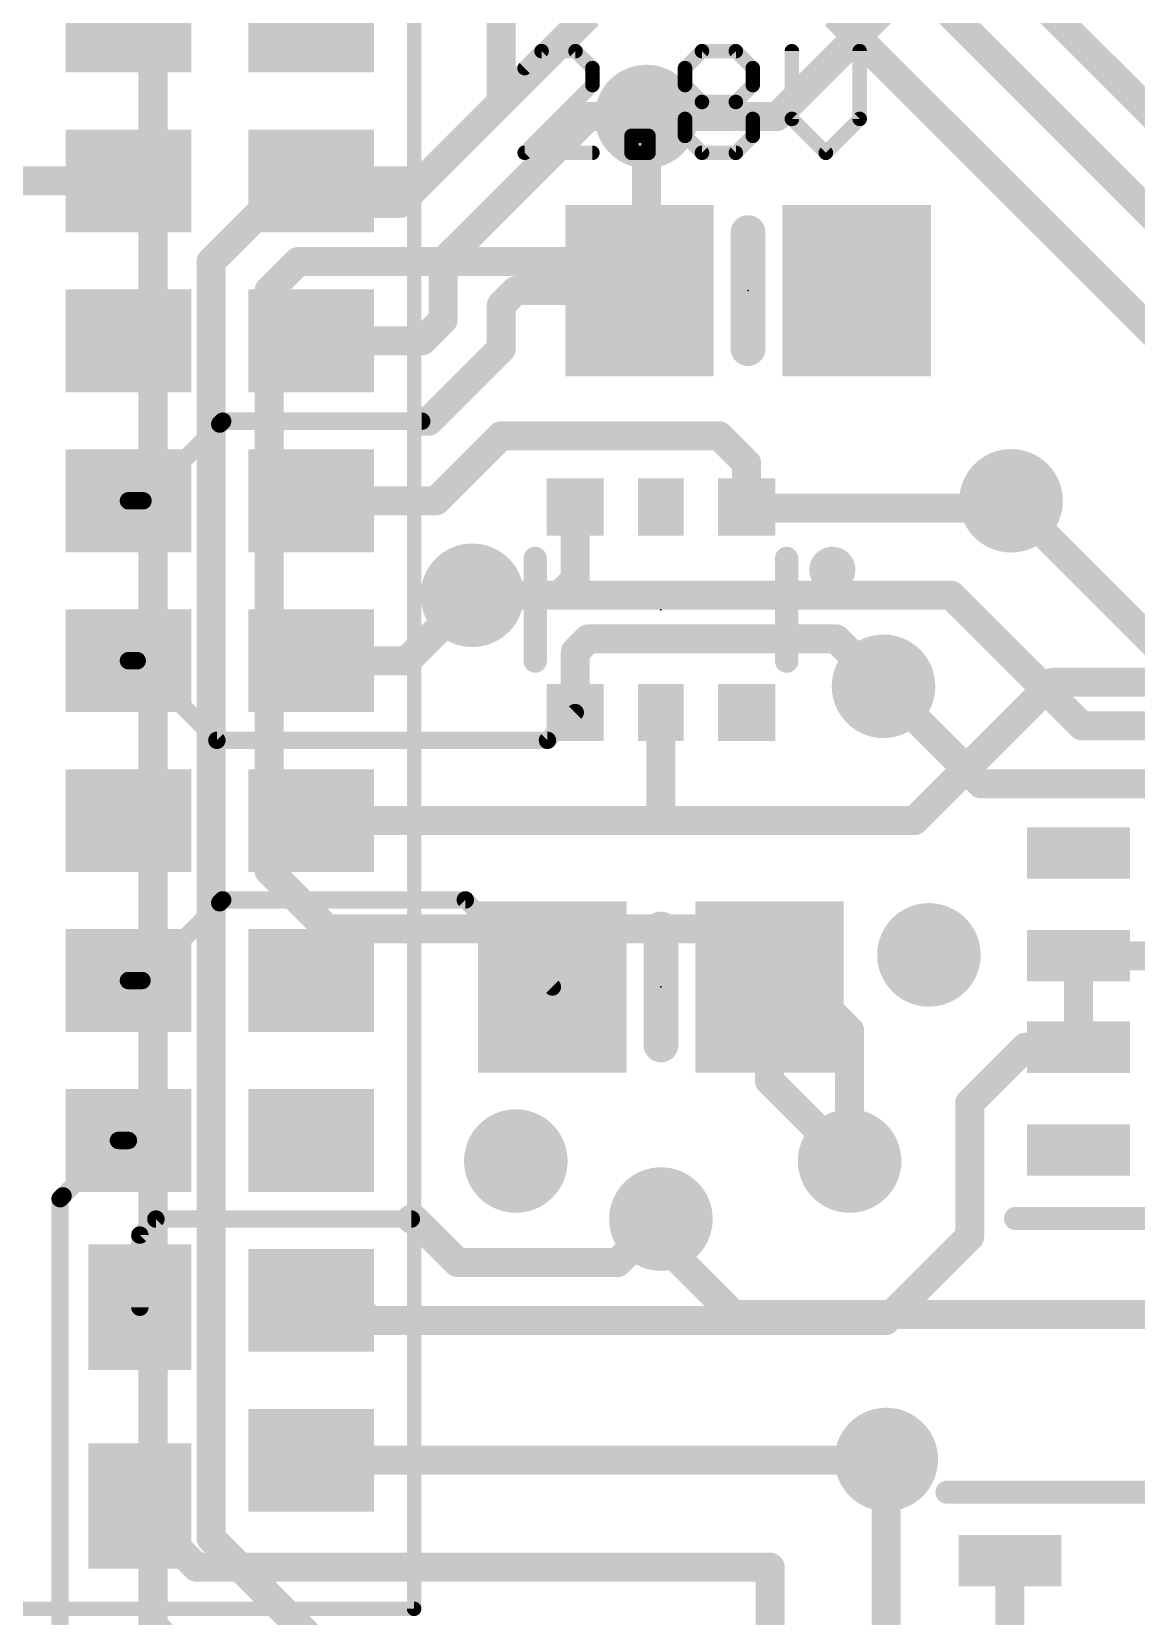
# Model space of a CAD drawing. Extents: x -0.1 to 68.7, y -0.1 to 53.5.
# Drawn here: x 22.43 to 32.1, y 21.16 to 35.03 of the extents above; entities that cross this region are included whole.
import ezdxf

# ---------------------------------------------------------------- set-up
doc = ezdxf.new("R2010")
doc.units = 0
for name, color, linetype in [('1', 12, 'CONTINUOUS'), ('16', 132, 'CONTINUOUS'), ('18', 110, 'CONTINUOUS'), ('21', 40, 'CONTINUOUS'), ('23', 53, 'CONTINUOUS')]:
    doc.layers.add(name, color=color, linetype=linetype)

# ---------------------------------------------------------------- blocks, each defined once
blk = doc.blocks.new('RECT')
blk.add_solid([(-0.5, -0.5), (0.5, -0.5), (-0.5, 0.5), (0.5, 0.5)])
blk = doc.blocks.new('ROUNDV')
at = {"const_width": 0.5}
blk.add_lwpolyline([(0, -0.25, 1), (0, 0.25, 1), (0, -0.25)], format="xyb", dxfattribs=at)

msp = doc.modelspace()

# ---------------------------------------------------------------- linework, layer by layer
at = {"layer": '1'}
for points, const_width in [([(28.956, 34.29), (31.75, 37.084)], 0.254), ([(26.543, 34.417), (26.543, 35.179)], 0.254), ([(25.852, 33.726), (26.543, 34.417)], 0.254), ([(26.924, 33.909), (27.305, 34.29)], 0.254), ([(27.305, 34.29), (27.813, 34.29)], 0.254), ([(27.813, 34.29), (28.956, 34.29)], 0.254), ([(26.035, 33.02), (26.924, 33.909)], 0.254), ([(23.28, 33.726), (21.18, 33.726)], 0.254), ([(24.88, 33.726), (25.852, 33.726)], 0.254), ([(26.035, 32.512), (26.035, 33.02)], 0.254), ([(26.543, 32.639), (26.67, 32.766)], 0.254), ([(26.67, 32.766), (27.752, 32.766)], 0.254), ([(26.543, 32.258), (26.543, 32.639)], 0.254), ([(25.849, 32.326), (26.035, 32.512)], 0.254), ([(24.88, 32.326), (25.849, 32.326)], 0.254), ([(25.908, 31.623), (26.543, 32.258)], 0.254), ([(23.4076, 30.926), (24.0792, 31.5976)], 0.1524), ([(24.0792, 31.5976), (24.1046, 31.623)], 0.1524), ([(24.1046, 31.623), (25.847, 31.623)], 0.1524), ([(25.847, 31.623), (25.908, 31.623)], 0.254), ([(25.973, 30.926), (26.543, 31.496)], 0.254), ([(26.543, 31.496), (28.448, 31.496)], 0.254), ([(28.448, 31.496), (28.69, 31.254)], 0.254), ([(28.69, 30.872), (28.69, 31.254)], 0.254), ([(23.28, 30.926), (23.4076, 30.926)], 0.1524), ([(24.88, 30.926), (25.973, 30.926)], 0.254), ([(27.19, 30.872), (27.19, 30.238)], 0.254), ([(28.701, 30.861), (28.69, 30.872)], 0.254), ([(28.701, 30.861), (30.939, 30.861)], 0.254), ([(30.939, 30.861), (31.004, 30.926)], 0.254), ([(27.051, 30.099), (27.19, 30.238)], 0.254), ([(25.716, 29.526), (26.289, 30.099)], 0.254), ([(27.051, 30.099), (26.289, 30.099)], 0.254), ([(27.19, 29.603), (27.305, 29.718)], 0.254), ([(29.472, 29.718), (27.305, 29.718)], 0.254), ([(29.472, 29.718), (29.888, 29.302)], 0.254), ([(27.19, 29.072), (27.19, 29.603)], 0.254), ([(23.28, 29.526), (23.3568, 29.526)], 0.1524), ([(23.3568, 29.526), (24.0538, 28.829)], 0.1524), ([(24.88, 29.526), (25.716, 29.526)], 0.254), ([(30.158, 28.126), (31.369, 29.337)], 0.254), ([(40.005, 29.337), (31.369, 29.337)], 0.254), ([(26.947, 28.829), (27.19, 29.072)], 0.1524), ([(27.94, 29.072), (27.94, 28.126)], 0.254), ([(24.0538, 28.829), (26.947, 28.829)], 0.1524), ([(24.88, 28.126), (27.94, 28.126)], 0.254), ([(27.94, 28.126), (30.158, 28.126)], 0.254), ([(23.3986, 26.726), (24.0792, 27.4066)], 0.1524), ([(24.0792, 27.4066), (24.1046, 27.432)], 0.1524), ([(24.1046, 27.432), (26.228, 27.432)], 0.1524), ([(26.228, 27.432), (26.99, 26.67)], 0.1524), ([(31.594, 26.943), (33.294, 26.943)], 0.254), ([(31.594, 26.143), (31.594, 26.943)], 0.254), ([(23.28, 26.726), (23.3986, 26.726)], 0.1524), ([(28.89, 26.67), (28.89, 25.847)], 0.254), ([(30.642, 25.654), (31.131, 26.143)], 0.254), ([(31.594, 26.143), (31.131, 26.143)], 0.254), ([(28.89, 25.847), (29.591, 25.146)], 0.254), ([(30.642, 24.484), (30.642, 25.654)], 0.254), ([(23.1924, 25.326), (22.7076, 24.8412)], 0.1524), ([(23.28, 25.326), (23.1924, 25.326)], 0.1524), ([(22.7076, 24.8412), (22.6822, 24.8158)], 0.1524), ([(22.6822, 24.8158), (22.6822, 21.0058)], 0.1524), ([(23.38, 24.4976), (23.5204, 24.638)], 0.1524), ([(23.5204, 24.638), (25.7556, 24.638)], 0.1524), ([(25.7556, 24.638), (25.781, 24.638)], 0.254), ([(25.781, 24.638), (26.162, 24.257)], 0.254), ([(27.559, 24.257), (27.94, 24.638)], 0.254), ([(23.38, 23.866), (23.38, 24.4976)], 0.1524), ([(29.907, 23.749), (30.642, 24.484)], 0.254), ([(26.162, 24.257), (27.559, 24.257)], 0.254), ([(24.88, 23.926), (25.223, 23.926)], 0.254), ([(25.223, 23.926), (25.4, 23.749)], 0.254), ([(25.4, 23.749), (29.907, 23.749)], 0.254), ([(24.88, 22.526), (29.605, 22.526)], 0.254), ([(29.612, 22.533), (29.605, 22.526)], 0.254), ([(29.912, 22.533), (29.612, 22.533)], 0.254), ([(23.38, 22.126), (23.38, 22.086)], 0.254), ([(23.38, 22.086), (23.876, 21.59)], 0.254), ([(23.876, 21.59), (28.896, 21.59)], 0.254), ([(28.896, 21.59), (28.896, 20.755)], 0.254), ([(30.994, 20.747), (30.994, 21.647)], 0.254)]:
    msp.add_lwpolyline(points, dxfattribs=dict(at, const_width=const_width))
for points, const_width in [([(26.5879, 34.3721, 1), (26.4981, 34.4619)], 0.127), ([(26.4795, 34.417, 1), (26.6065, 34.417)], 0.127), ([(27.305, 34.3535, 1), (27.305, 34.2265)], 0.127), ([(27.3499, 34.2451, 1), (27.2601, 34.3349)], 0.127), ([(27.813, 34.3535, 1), (27.813, 34.2265)], 0.127), ([(27.813, 34.2265, 1), (27.813, 34.3535)], 0.127), ([(28.956, 34.2265, 1), (28.956, 34.3535)], 0.127), ([(28.9111, 34.3349, 1), (29.0009, 34.2451)], 0.127), ([(26.8791, 33.9539, 1), (26.9689, 33.8641)], 0.127), ([(26.9689, 33.8641, 1), (26.8791, 33.9539)], 0.127), ([(23.28, 33.6625, 1), (23.28, 33.7895)], 0.127), ([(24.88, 33.7895, 1), (24.88, 33.6625)], 0.127), ([(25.852, 33.6625, 1), (25.852, 33.7895)], 0.127), ([(25.8071, 33.7709, 1), (25.8969, 33.6811)], 0.127), ([(26.0985, 33.02, 1), (25.9715, 33.02)], 0.127), ([(25.9901, 33.0649, 1), (26.0799, 32.9751)], 0.127), ([(26.67, 32.8295, 1), (26.67, 32.7025)], 0.127), ([(26.7149, 32.7211, 1), (26.6251, 32.8109)], 0.127), ([(27.752, 32.7025, 1), (27.752, 32.8295)], 0.127), ([(26.6065, 32.639, 1), (26.4795, 32.639)], 0.127), ([(26.4981, 32.6839, 1), (26.5879, 32.5941)], 0.127), ([(26.0799, 32.4671, 1), (25.9901, 32.5569)], 0.127), ([(25.9715, 32.512, 1), (26.0985, 32.512)], 0.127), ([(24.88, 32.3895, 1), (24.88, 32.2625)], 0.127), ([(25.8041, 32.3709, 1), (25.8939, 32.2811)], 0.127), ([(25.849, 32.2625, 1), (25.849, 32.3895)], 0.127), ([(26.5879, 32.2131, 1), (26.4981, 32.3029)], 0.127), ([(26.4795, 32.258, 1), (26.6065, 32.258)], 0.127), ([(24.0523, 31.6245, 1), (24.1061, 31.5707)], 0.0762), ([(24.1061, 31.5707, 1), (24.0523, 31.6245)], 0.0762), ([(24.1046, 31.6611, 1), (24.1046, 31.5849)], 0.0762), ([(24.1315, 31.5961, 1), (24.0777, 31.6499)], 0.0762), ([(25.847, 31.6865, 1), (25.847, 31.5595)], 0.127), ([(25.8631, 31.6679, 1), (25.9529, 31.5781)], 0.127), ([(25.847, 31.5849, 1), (25.847, 31.6611)], 0.0762), ([(25.908, 31.5595, 1), (25.908, 31.6865)], 0.127), ([(26.543, 31.5595, 1), (26.543, 31.4325)], 0.127), ([(26.5879, 31.4511, 1), (26.4981, 31.5409)], 0.127), ([(28.4929, 31.5409, 1), (28.4031, 31.4511)], 0.127), ([(28.448, 31.4325, 1), (28.448, 31.5595)], 0.127), ([(28.7535, 31.254, 1), (28.6265, 31.254)], 0.127), ([(28.6451, 31.2091, 1), (28.7349, 31.2989)], 0.127), ([(23.28, 30.9641, 1), (23.28, 30.8879)], 0.0762), ([(23.3807, 30.9529, 1), (23.4345, 30.8991)], 0.0762), ([(23.4076, 30.8879, 1), (23.4076, 30.9641)], 0.0762), ([(24.88, 30.9895, 1), (24.88, 30.8625)], 0.127), ([(25.9281, 30.9709, 1), (26.0179, 30.8811)], 0.127), ([(25.973, 30.8625, 1), (25.973, 30.9895)], 0.127), ([(27.2535, 30.872, 1), (27.1265, 30.872)], 0.127), ([(28.7349, 30.9169, 1), (28.6451, 30.8271)], 0.127), ([(28.6265, 30.872, 1), (28.7535, 30.872)], 0.127), ([(28.701, 30.9245, 1), (28.701, 30.7975)], 0.127), ([(28.6561, 30.8161, 1), (28.7459, 30.9059)], 0.127), ([(30.8941, 30.9059, 1), (30.9839, 30.8161)], 0.127), ([(30.939, 30.7975, 1), (30.939, 30.9245)], 0.127), ([(31.0489, 30.8811, 1), (30.9591, 30.9709)], 0.127), ([(27.1265, 30.238, 1), (27.2535, 30.238)], 0.127), ([(27.2349, 30.1931, 1), (27.1451, 30.2829)], 0.127), ([(26.289, 30.1625, 1), (26.289, 30.0355)], 0.127), ([(26.3339, 30.0541, 1), (26.2441, 30.1439)], 0.127), ([(27.0061, 30.1439, 1), (27.0959, 30.0541)], 0.127), ([(27.051, 30.0355, 1), (27.051, 30.1625)], 0.127), ([(27.305, 29.7815, 1), (27.305, 29.6545)], 0.127), ([(27.3499, 29.6731, 1), (27.2601, 29.7629)], 0.127), ([(29.5169, 29.7629, 1), (29.4271, 29.6731)], 0.127), ([(29.472, 29.6545, 1), (29.472, 29.7815)], 0.127), ([(27.2535, 29.603, 1), (27.1265, 29.603)], 0.127), ([(27.1451, 29.6479, 1), (27.2349, 29.5581)], 0.127), ([(23.28, 29.5641, 1), (23.28, 29.4879)], 0.0762), ([(23.3837, 29.5529, 1), (23.3299, 29.4991)], 0.0762), ([(23.3568, 29.4879, 1), (23.3568, 29.5641)], 0.0762), ([(24.88, 29.5895, 1), (24.88, 29.4625)], 0.127), ([(25.6711, 29.5709, 1), (25.7609, 29.4811)], 0.127), ([(25.716, 29.4625, 1), (25.716, 29.5895)], 0.127), ([(29.8431, 29.2571, 1), (29.9329, 29.3469)], 0.127), ([(31.369, 29.4005, 1), (31.369, 29.2735)], 0.127), ([(31.4139, 29.2921, 1), (31.3241, 29.3819)], 0.127), ([(27.1265, 29.072, 1), (27.2535, 29.072)], 0.127), ([(27.2169, 29.0451, 1), (27.1631, 29.0989)], 0.0762), ([(28.0035, 29.072, 1), (27.8765, 29.072)], 0.127), ([(24.0538, 28.8671, 1), (24.0538, 28.7909)], 0.0762), ([(24.0269, 28.8021, 1), (24.0807, 28.8559)], 0.0762), ([(26.9201, 28.8559, 1), (26.9739, 28.8021)], 0.0762), ([(26.947, 28.7909, 1), (26.947, 28.8671)], 0.0762), ([(24.88, 28.1895, 1), (24.88, 28.0625)], 0.127), ([(27.94, 28.1895, 1), (27.94, 28.0625)], 0.127), ([(27.8765, 28.126, 1), (28.0035, 28.126)], 0.127), ([(27.94, 28.0625, 1), (27.94, 28.1895)], 0.127), ([(30.1131, 28.1709, 1), (30.2029, 28.0811)], 0.127), ([(30.158, 28.0625, 1), (30.158, 28.1895)], 0.127), ([(24.0523, 27.4335, 1), (24.1061, 27.3797)], 0.0762), ([(24.1061, 27.3797, 1), (24.0523, 27.4335)], 0.0762), ([(24.1046, 27.4701, 1), (24.1046, 27.3939)], 0.0762), ([(24.1315, 27.4051, 1), (24.0777, 27.4589)], 0.0762), ([(26.2549, 27.4589, 1), (26.2011, 27.4051)], 0.0762), ([(26.228, 27.3939, 1), (26.228, 27.4701)], 0.0762), ([(31.594, 27.0065, 1), (31.594, 26.8795)], 0.127), ([(31.6575, 26.943, 1), (31.5305, 26.943)], 0.127), ([(23.28, 26.7641, 1), (23.28, 26.6879)], 0.0762), ([(23.3717, 26.7529, 1), (23.4255, 26.6991)], 0.0762), ([(23.3986, 26.6879, 1), (23.3986, 26.7641)], 0.0762), ([(28.9535, 26.67, 1), (28.8265, 26.67)], 0.127), ([(26.9631, 26.6431, 1), (27.0169, 26.6969)], 0.0762), ([(31.131, 26.2065, 1), (31.131, 26.0795)], 0.127), ([(31.1759, 26.0981, 1), (31.0861, 26.1879)], 0.127), ([(31.594, 26.0795, 1), (31.594, 26.2065)], 0.127), ([(31.5305, 26.143, 1), (31.6575, 26.143)], 0.127), ([(28.9349, 25.8919, 1), (28.8451, 25.8021)], 0.127), ([(28.8265, 25.847, 1), (28.9535, 25.847)], 0.127), ([(30.7055, 25.654, 1), (30.5785, 25.654)], 0.127), ([(30.5971, 25.6989, 1), (30.6869, 25.6091)], 0.127), ([(23.1924, 25.3641, 1), (23.1924, 25.2879)], 0.0762), ([(23.2193, 25.2991, 1), (23.1655, 25.3529)], 0.0762), ([(23.28, 25.2879, 1), (23.28, 25.3641)], 0.0762), ([(29.5461, 25.1011, 1), (29.6359, 25.1909)], 0.127), ([(22.7203, 24.8158, 1), (22.6441, 24.8158)], 0.0762), ([(22.6553, 24.8427, 1), (22.7091, 24.7889)], 0.0762), ([(22.6807, 24.8681, 1), (22.7345, 24.8143)], 0.0762), ([(22.7345, 24.8143, 1), (22.6807, 24.8681)], 0.0762), ([(23.5204, 24.6761, 1), (23.5204, 24.5999)], 0.0762), ([(23.5473, 24.6111, 1), (23.4935, 24.6649)], 0.0762), ([(25.7556, 24.7015, 1), (25.7556, 24.5745)], 0.127), ([(25.8259, 24.6829, 1), (25.7361, 24.5931)], 0.127), ([(25.781, 24.5745, 1), (25.781, 24.7015)], 0.127), ([(25.7556, 24.5999, 1), (25.7556, 24.6761)], 0.0762), ([(27.9849, 24.5931, 1), (27.8951, 24.6829)], 0.127), ([(23.4181, 24.4976, 1), (23.3419, 24.4976)], 0.0762), ([(23.3531, 24.5245, 1), (23.4069, 24.4707)], 0.0762), ([(30.6869, 24.4391, 1), (30.5971, 24.5289)], 0.127), ([(30.5785, 24.484, 1), (30.7055, 24.484)], 0.127), ([(26.162, 24.3205, 1), (26.162, 24.1935)], 0.127), ([(26.1171, 24.2121, 1), (26.2069, 24.3019)], 0.127), ([(27.5141, 24.3019, 1), (27.6039, 24.2121)], 0.127), ([(27.559, 24.1935, 1), (27.559, 24.3205)], 0.127), ([(24.88, 23.9895, 1), (24.88, 23.8625)], 0.127), ([(25.2679, 23.9709, 1), (25.1781, 23.8811)], 0.127), ([(25.223, 23.8625, 1), (25.223, 23.9895)], 0.127), ([(23.3419, 23.866, 1), (23.4181, 23.866)], 0.0762), ([(25.4, 23.8125, 1), (25.4, 23.6855)], 0.127), ([(29.907, 23.6855, 1), (29.907, 23.8125)], 0.127), ([(25.3551, 23.7041, 1), (25.4449, 23.7939)], 0.127), ([(29.8621, 23.7939, 1), (29.9519, 23.7041)], 0.127), ([(24.88, 22.5895, 1), (24.88, 22.4625)], 0.127), ([(29.5601, 22.5709, 1), (29.6499, 22.4811)], 0.127), ([(29.612, 22.5965, 1), (29.612, 22.4695)], 0.127), ([(29.6569, 22.4881, 1), (29.5671, 22.5779)], 0.127), ([(29.605, 22.4625, 1), (29.605, 22.5895)], 0.127), ([(29.912, 22.4695, 1), (29.912, 22.5965)], 0.127), ([(23.4435, 22.126, 1), (23.3165, 22.126)], 0.127), ([(23.4249, 22.1309, 1), (23.3351, 22.0411)], 0.127), ([(23.3165, 22.086, 1), (23.4435, 22.086)], 0.127), ([(23.876, 21.6535, 1), (23.876, 21.5265)], 0.127), ([(23.8311, 21.5451, 1), (23.9209, 21.6349)], 0.127), ([(28.9595, 21.59, 1), (28.8325, 21.59)], 0.127), ([(28.896, 21.5265, 1), (28.896, 21.6535)], 0.127), ([(31.0575, 21.647, 1), (30.9305, 21.647)], 0.127)]:
    msp.add_lwpolyline(points, format="xyb", dxfattribs=dict(at, const_width=const_width))
at = {"layer": '16', "const_width": 0.254}
for points in [[(27.178, 38.481), (34.671, 30.988)], [(33.528, 33.02), (28.067, 38.481)], [(23.495, 21.082), (23.495, 36.576)], [(25.654, 33.528), (27.305, 35.179)], [(29.464, 35.179), (34.671, 29.972)], [(27.813, 33.274), (27.813, 34.29)], [(24.003, 33.02), (24.511, 33.528)], [(24.511, 33.528), (25.654, 33.528)], [(27.559, 33.02), (27.813, 33.274)], [(24.003, 21.844), (24.003, 33.02)], [(24.511, 32.766), (24.765, 33.02)], [(24.765, 33.02), (27.559, 33.02)], [(24.511, 27.686), (24.511, 32.766)], [(32.466, 29.464), (31.004, 30.926)], [(30.48, 30.099), (26.289, 30.099)], [(31.623, 28.956), (30.48, 30.099)], [(30.742, 28.448), (29.888, 29.302)], [(51.181, 28.956), (31.623, 28.956)], [(52.07, 28.448), (30.742, 28.448)], [(25.019, 27.178), (24.511, 27.686)], [(28.702, 27.178), (25.019, 27.178)], [(29.591, 26.289), (28.702, 27.178)], [(29.591, 25.146), (29.591, 26.289)], [(27.94, 24.438), (27.94, 24.638)], [(28.575, 23.803), (27.94, 24.438)], [(28.575, 23.803), (32.609, 23.803)], [(29.912, 22.533), (29.912, 19.939)], [(25.146, 20.701), (24.003, 21.844)], [(23.876, 20.701), (23.495, 21.082)]]:
    msp.add_lwpolyline(points, dxfattribs=at)
at = {"layer": '16', "const_width": 0.127}
for points in [[(27.8765, 34.29, 1), (27.7495, 34.29)], [(24.511, 33.5915, 1), (24.511, 33.4645)], [(24.5559, 33.4831, 1), (24.4661, 33.5729)], [(25.6091, 33.5729, 1), (25.6989, 33.4831)], [(25.654, 33.4645, 1), (25.654, 33.5915)], [(27.7495, 33.274, 1), (27.8765, 33.274)], [(27.8579, 33.2291, 1), (27.7681, 33.3189)], [(24.0665, 33.02, 1), (23.9395, 33.02)], [(23.9581, 33.0649, 1), (24.0479, 32.9751)], [(24.765, 33.0835, 1), (24.765, 32.9565)], [(24.8099, 32.9751, 1), (24.7201, 33.0649)], [(27.5141, 33.0649, 1), (27.6039, 32.9751)], [(27.559, 32.9565, 1), (27.559, 33.0835)], [(24.5745, 32.766, 1), (24.4475, 32.766)], [(24.4661, 32.8109, 1), (24.5559, 32.7211)], [(31.0489, 30.9709, 1), (30.9591, 30.8811)], [(26.289, 30.1625, 1), (26.289, 30.0355)], [(30.5249, 30.1439, 1), (30.4351, 30.0541)], [(30.48, 30.0355, 1), (30.48, 30.1625)], [(29.9329, 29.3469, 1), (29.8431, 29.2571)], [(31.623, 29.0195, 1), (31.623, 28.8925)], [(31.5781, 28.9111, 1), (31.6679, 29.0009)], [(30.742, 28.5115, 1), (30.742, 28.3845)], [(30.6971, 28.4031, 1), (30.7869, 28.4929)], [(24.5559, 27.7309, 1), (24.4661, 27.6411)], [(24.4475, 27.686, 1), (24.5745, 27.686)], [(25.019, 27.2415, 1), (25.019, 27.1145)], [(24.9741, 27.1331, 1), (25.0639, 27.2229)], [(28.7469, 27.2229, 1), (28.6571, 27.1331)], [(28.702, 27.1145, 1), (28.702, 27.2415)], [(29.6545, 26.289, 1), (29.5275, 26.289)], [(29.5461, 26.2441, 1), (29.6359, 26.3339)], [(29.5275, 25.146, 1), (29.6545, 25.146)], [(28.0035, 24.638, 1), (27.8765, 24.638)], [(27.9849, 24.4829, 1), (27.8951, 24.3931)], [(27.8765, 24.438, 1), (28.0035, 24.438)], [(28.575, 23.8665, 1), (28.575, 23.7395)], [(28.5301, 23.7581, 1), (28.6199, 23.8479)], [(29.9755, 22.533, 1), (29.8485, 22.533)], [(24.0479, 21.8889, 1), (23.9581, 21.7991)], [(23.9395, 21.844, 1), (24.0665, 21.844)], [(23.5399, 21.1269, 1), (23.4501, 21.0371)]]:
    msp.add_lwpolyline(points, format="xyb", dxfattribs=at)
at = {"layer": '21'}
for points, const_width in [([(25.78, 39.226), (25.78, 21.226)], 0.127), ([(26.8956, 34.8623), (26.7473, 34.714)], 0.127), ([(27.1922, 34.8623), (26.8956, 34.8623)], 0.127), ([(27.3405, 34.714), (27.1922, 34.8623)], 0.127), ([(28.1506, 34.714), (28.2989, 34.8623)], 0.127), ([(28.2989, 34.8623), (28.5955, 34.8623)], 0.127), ([(28.5955, 34.8623), (28.7438, 34.714)], 0.127), ([(29.0861, 34.8623), (29.0861, 34.2691)], 0.127), ([(29.6793, 34.2691), (29.6793, 34.8623)], 0.127), ([(27.3405, 34.5657), (27.3405, 34.714)], 0.127), ([(28.1506, 34.5657), (28.1506, 34.714)], 0.127), ([(28.7438, 34.714), (28.7438, 34.5657)], 0.127), ([(26.7473, 33.9725), (27.3405, 34.5657)], 0.127), ([(28.2989, 34.4174), (28.1506, 34.5657)], 0.127), ([(28.7438, 34.5657), (28.5955, 34.4174)], 0.127), ([(28.1506, 34.2691), (28.2989, 34.4174)], 0.127), ([(28.2989, 34.4174), (28.5955, 34.4174)], 0.127), ([(28.5955, 34.4174), (28.7438, 34.2691)], 0.127), ([(28.1506, 34.1208), (28.1506, 34.2691)], 0.127), ([(28.7438, 34.2691), (28.7438, 34.1208)], 0.127), ([(29.0861, 34.2691), (29.3827, 33.9725)], 0.127), ([(29.3827, 33.9725), (29.6793, 34.2691)], 0.127), ([(27.6829, 33.9725), (27.6829, 34.1208)], 0.127), ([(27.6829, 34.1208), (27.8312, 34.1208)], 0.127), ([(27.8312, 34.1208), (27.8312, 33.9725)], 0.127), ([(28.2989, 33.9725), (28.1506, 34.1208)], 0.127), ([(28.7438, 34.1208), (28.5955, 33.9725)], 0.127), ([(27.3405, 33.9725), (26.7473, 33.9725)], 0.127), ([(27.8312, 33.9725), (27.6829, 33.9725)], 0.127), ([(28.5955, 33.9725), (28.2989, 33.9725)], 0.127), ([(28.702, 33.274), (28.702, 32.258)], 0.3048), ([(26.84, 29.522), (26.84, 30.422)], 0.2032), ([(29.04, 29.522), (29.04, 30.422)], 0.2032), ([(31.044, 28.443), (33.844, 28.443)], 0.2032), ([(27.94, 26.162), (27.94, 27.178)], 0.3048), ([(33.844, 24.643), (31.044, 24.643)], 0.2032), ([(30.444, 22.247), (33.244, 22.247)], 0.2032), ([(25.78, 21.226), (9.78, 21.226)], 0.127)]:
    msp.add_lwpolyline(points, dxfattribs=dict(at, const_width=const_width))
for points, const_width in [([(26.8956, 34.894, 1), (26.8956, 34.8305)], 0.0635), ([(26.9181, 34.8398, 1), (26.8732, 34.8847)], 0.0635), ([(27.2147, 34.8847, 1), (27.1698, 34.8398)], 0.0635), ([(27.1922, 34.8305, 1), (27.1922, 34.894)], 0.0635), ([(28.2989, 34.894, 1), (28.2989, 34.8305)], 0.0635), ([(28.3214, 34.8398, 1), (28.2765, 34.8847)], 0.0635), ([(28.618, 34.8847, 1), (28.573, 34.8398)], 0.0635), ([(28.5955, 34.8305, 1), (28.5955, 34.894)], 0.0635), ([(29.1179, 34.8623, 1), (29.0544, 34.8623)], 0.0635), ([(29.7111, 34.8623, 1), (29.6476, 34.8623)], 0.0635), ([(26.7249, 34.7364, 1), (26.7698, 34.6915)], 0.0635), ([(27.3723, 34.714, 1), (27.3088, 34.714)], 0.0635), ([(27.3181, 34.6915, 1), (27.363, 34.7364)], 0.0635), ([(28.1824, 34.714, 1), (28.1189, 34.714)], 0.0635), ([(28.1282, 34.7364, 1), (28.1731, 34.6915)], 0.0635), ([(28.7755, 34.714, 1), (28.712, 34.714)], 0.0635), ([(28.7213, 34.6915, 1), (28.7662, 34.7364)], 0.0635), ([(27.3088, 34.5657, 1), (27.3723, 34.5657)], 0.0635), ([(27.363, 34.5432, 1), (27.3181, 34.5881)], 0.0635), ([(28.1189, 34.5657, 1), (28.1824, 34.5657)], 0.0635), ([(28.1731, 34.5881, 1), (28.1282, 34.5432)], 0.0635), ([(28.712, 34.5657, 1), (28.7755, 34.5657)], 0.0635), ([(28.7662, 34.5432, 1), (28.7213, 34.5881)], 0.0635), ([(28.2989, 34.4491, 1), (28.2989, 34.3856)], 0.0635), ([(28.3214, 34.3949, 1), (28.2765, 34.4398)], 0.0635), ([(28.2765, 34.3949, 1), (28.3214, 34.4398)], 0.0635), ([(28.618, 34.4398, 1), (28.573, 34.3949)], 0.0635), ([(28.573, 34.4398, 1), (28.618, 34.3949)], 0.0635), ([(28.5955, 34.3856, 1), (28.5955, 34.4491)], 0.0635), ([(28.1824, 34.2691, 1), (28.1189, 34.2691)], 0.0635), ([(28.1282, 34.2915, 1), (28.1731, 34.2466)], 0.0635), ([(28.7755, 34.2691, 1), (28.712, 34.2691)], 0.0635), ([(28.7213, 34.2466, 1), (28.7662, 34.2915)], 0.0635), ([(29.1086, 34.2915, 1), (29.0637, 34.2466)], 0.0635), ([(29.0544, 34.2691, 1), (29.1179, 34.2691)], 0.0635), ([(29.6476, 34.2691, 1), (29.7111, 34.2691)], 0.0635), ([(29.7018, 34.2466, 1), (29.6569, 34.2915)], 0.0635), ([(27.7146, 34.1208, 1), (27.6511, 34.1208)], 0.0635), ([(27.6829, 34.1525, 1), (27.6829, 34.089)], 0.0635), ([(27.8629, 34.1208, 1), (27.7994, 34.1208)], 0.0635), ([(27.8312, 34.089, 1), (27.8312, 34.1525)], 0.0635), ([(28.1189, 34.1208, 1), (28.1824, 34.1208)], 0.0635), ([(28.1731, 34.1432, 1), (28.1282, 34.0983)], 0.0635), ([(28.712, 34.1208, 1), (28.7755, 34.1208)], 0.0635), ([(28.7662, 34.0983, 1), (28.7213, 34.1432)], 0.0635), ([(26.7473, 34.0043, 1), (26.7473, 33.9408)], 0.0635), ([(26.7249, 33.995, 1), (26.7698, 33.95)], 0.0635), ([(27.3405, 33.9408, 1), (27.3405, 34.0043)], 0.0635), ([(27.6829, 34.0043, 1), (27.6829, 33.9408)], 0.0635), ([(27.6511, 33.9725, 1), (27.7146, 33.9725)], 0.0635), ([(27.7994, 33.9725, 1), (27.8629, 33.9725)], 0.0635), ([(27.8312, 33.9408, 1), (27.8312, 34.0043)], 0.0635), ([(28.2989, 34.0043, 1), (28.2989, 33.9408)], 0.0635), ([(28.2765, 33.95, 1), (28.3214, 33.995)], 0.0635), ([(28.573, 33.995, 1), (28.618, 33.95)], 0.0635), ([(28.5955, 33.9408, 1), (28.5955, 34.0043)], 0.0635), ([(29.3603, 33.995, 1), (29.4052, 33.95)], 0.0635), ([(29.3603, 33.95, 1), (29.4052, 33.995)], 0.0635), ([(28.7782, 33.274, 1), (28.6258, 33.274)], 0.1524), ([(28.6258, 32.258, 1), (28.7782, 32.258)], 0.1524), ([(26.8908, 30.422, 1), (26.7892, 30.422)], 0.1016), ([(29.0908, 30.422, 1), (28.9892, 30.422)], 0.1016), ([(29.44, 30.222, 1), (29.44, 30.422, 1), (29.44, 30.222)], 0.2032), ([(26.7892, 29.522, 1), (26.8908, 29.522)], 0.1016), ([(28.9892, 29.522, 1), (29.0908, 29.522)], 0.1016), ([(31.044, 28.4938, 1), (31.044, 28.3922)], 0.1016), ([(28.0162, 27.178, 1), (27.8638, 27.178)], 0.1524), ([(27.8638, 26.162, 1), (28.0162, 26.162)], 0.1524), ([(31.044, 24.6938, 1), (31.044, 24.5922)], 0.1016), ([(30.444, 22.2978, 1), (30.444, 22.1962)], 0.1016), ([(25.7483, 21.226, 1), (25.8117, 21.226)], 0.0635), ([(25.78, 21.1943, 1), (25.78, 21.2578)], 0.0635)]:
    msp.add_lwpolyline(points, format="xyb", dxfattribs=dict(at, const_width=const_width))
at = {"layer": '23'}
for p in [(28.702, 32.766), (27.94, 29.972), (27.94, 26.67)]:
    msp.add_point(p, dxfattribs=at)

# ---------------------------------------------------------------- block references
at = {"layer": '1'}
for p, xscale, yscale, rotation in [((23.28, 35.126), 0.9, 1.1, 270), ((24.88, 35.126), 0.9, 1.1, 270), ((23.28, 33.726), 0.9, 1.1, 270), ((24.88, 33.726), 0.9, 1.1, 270), ((23.28, 32.326), 0.9, 1.1, 270), ((24.88, 32.326), 0.9, 1.1, 270), ((23.28, 30.926), 0.9, 1.1, 270), ((24.88, 30.926), 0.9, 1.1, 270), ((27.19, 30.872), 0.5, 0.5, 180), ((27.94, 30.872), 0.4, 0.5, 180), ((28.69, 30.872), 0.5, 0.5, 180), ((23.28, 29.526), 0.9, 1.1, 270), ((24.88, 29.526), 0.9, 1.1, 270), ((27.19, 29.072), 0.5, 0.5, 180), ((27.94, 29.072), 0.4, 0.5, 180), ((28.69, 29.072), 0.5, 0.5, 180), ((23.28, 28.126), 0.9, 1.1, 270), ((24.88, 28.126), 0.9, 1.1, 270), ((31.594, 27.843), 0.45, 0.9, 90), ((26.99, 26.67), 1.3, 1.5, 180), ((28.89, 26.67), 1.3, 1.5, 180), ((23.28, 26.726), 0.9, 1.1, 270), ((24.88, 26.726), 0.9, 1.1, 270), ((31.594, 26.943), 0.45, 0.9, 90), ((31.594, 26.143), 0.45, 0.9, 90), ((23.28, 25.326), 0.9, 1.1, 270), ((24.88, 25.326), 0.9, 1.1, 270), ((31.594, 25.243), 0.45, 0.9, 90), ((23.38, 23.866), 0.9, 1.1, 180), ((24.88, 23.926), 0.9, 1.1, 270), ((24.88, 22.526), 0.9, 1.1, 270), ((23.38, 22.126), 0.9, 1.1, 180), ((30.994, 21.647), 0.45, 0.9, 270)]:
    msp.add_blockref('RECT', p, dxfattribs=dict(at, xscale=xscale, yscale=yscale, rotation=rotation))
at = {"layer": '1', "xscale": 1.3, "yscale": 1.5}
for p in [(27.752, 32.766), (29.652, 32.766)]:
    msp.add_blockref('RECT', p, dxfattribs=at)
at = {"layer": '18', "xscale": 0.9064, "yscale": 0.9064}
for p in [(27.813, 34.29), (27.813, 34.29), (31.004, 30.926), (31.004, 30.926), (26.289, 30.099), (26.289, 30.099), (29.888, 29.302), (29.888, 29.302), (30.285, 26.951), (30.285, 26.951), (26.67, 25.146), (26.67, 25.146), (29.591, 25.146), (29.591, 25.146), (27.94, 24.638), (27.94, 24.638), (29.912, 22.533), (29.912, 22.533)]:
    msp.add_blockref('ROUNDV', p, dxfattribs=at)

doc.saveas('drawing.dxf')
